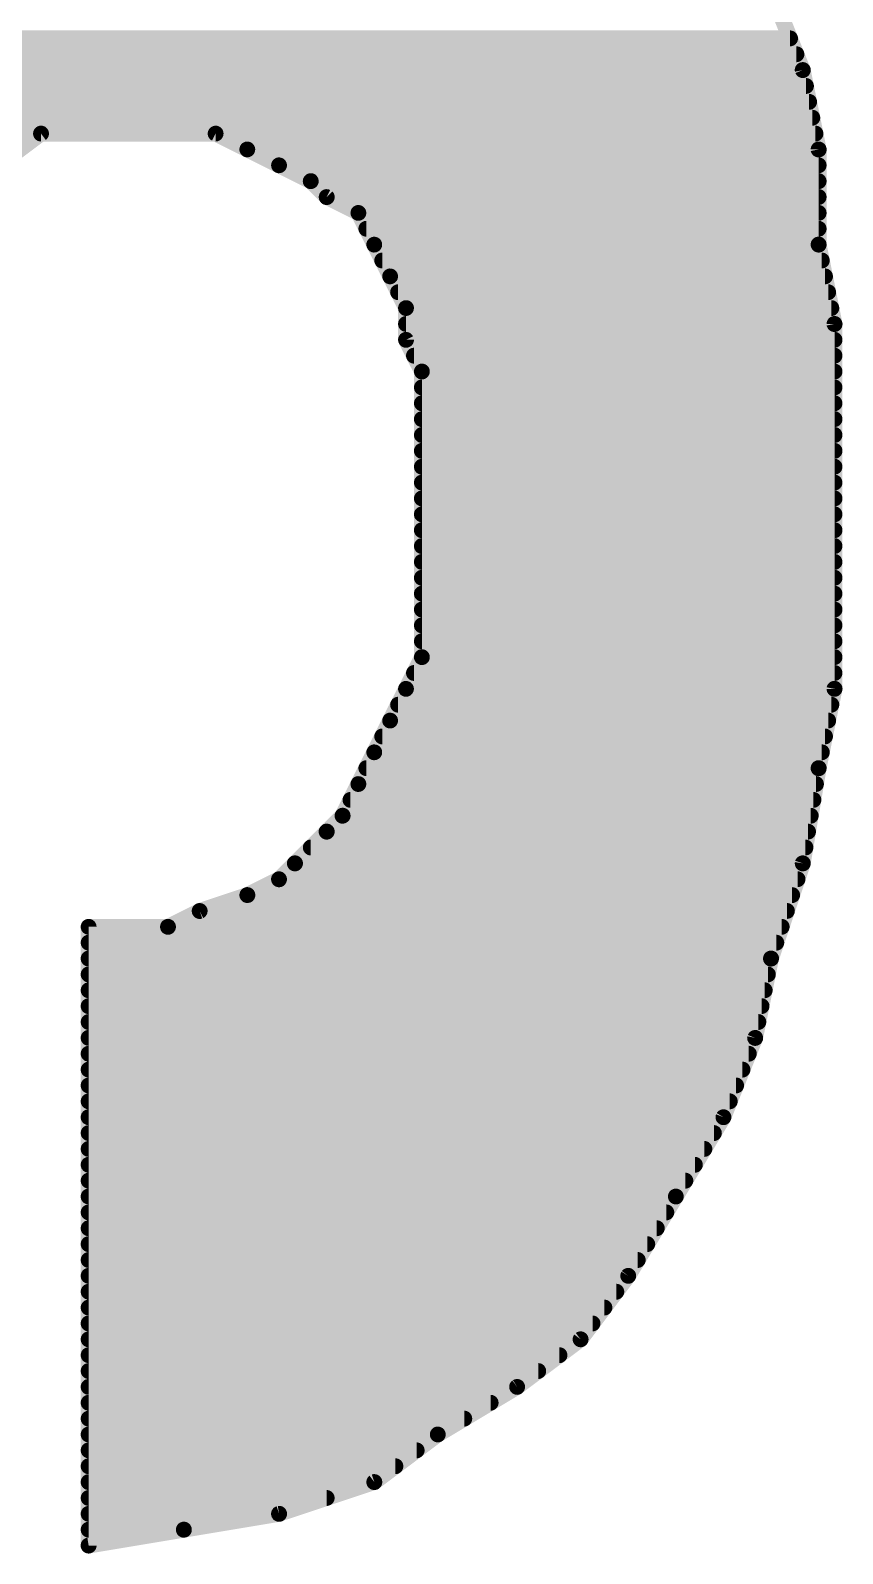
# Model space of a CAD drawing. Extents: x -16 to 96, y -18 to 53.
# Drawn here: x 41.253 to 41.765, y 23.815 to 24.775 of the extents above; entities that cross this region are included whole.
import ezdxf

# ---------------------------------------------------------------- set-up
doc = ezdxf.new("R2010")
doc.units = 0
doc.layers.add('22', color=40, linetype='CONTINUOUS')

msp = doc.modelspace()

# ---------------------------------------------------------------- linework, layer by layer
at = {"layer": '22', "const_width": 0.01}
for points in [[(41.74, 24.75), (41.72, 24.8)], [(40.31, 24.77), (41.732, 24.77)], [(40.31, 24.76), (41.736, 24.76)], [(40.33, 24.75), (41.74, 24.75)], [(41.75, 24.7), (41.74, 24.75)], [(40.35, 24.74), (41.742, 24.74)], [(40.39, 24.73), (41.744, 24.73)], [(40.435, 24.72), (41.746, 24.72)], [(40.42, 24.71), (41.748, 24.71)], [(41.22, 24.68), (41.26, 24.71)], [(41.26, 24.71), (41.37, 24.71)], [(41.37, 24.71), (41.39, 24.7)], [(41.39, 24.7), (41.41, 24.69)], [(41.39, 24.7), (41.75, 24.7)], [(41.75, 24.64), (41.75, 24.7)], [(41.41, 24.69), (41.43, 24.68)], [(41.41, 24.69), (41.75, 24.69)], [(41.43, 24.68), (41.44, 24.67)], [(41.43, 24.68), (41.75, 24.68)], [(41.44, 24.67), (41.46, 24.66)], [(41.44, 24.67), (41.75, 24.67)], [(41.46, 24.66), (41.47, 24.64)], [(41.46, 24.66), (41.75, 24.66)], [(41.465, 24.65), (41.75, 24.65)], [(41.47, 24.64), (41.48, 24.62)], [(41.47, 24.64), (41.75, 24.64)], [(41.76, 24.59), (41.75, 24.64)], [(41.475, 24.63), (41.752, 24.63)], [(41.48, 24.62), (41.49, 24.6)], [(41.48, 24.62), (41.754, 24.62)], [(41.485, 24.61), (41.756, 24.61)], [(41.49, 24.6), (41.49, 24.58)], [(41.49, 24.6), (41.758, 24.6)], [(41.49, 24.59), (41.76, 24.59)], [(41.76, 24.36), (41.76, 24.59)], [(41.49, 24.58), (41.5, 24.56)], [(41.49, 24.58), (41.76, 24.58)], [(41.495, 24.57), (41.76, 24.57)], [(41.5, 24.56), (41.5, 24.38)], [(41.5, 24.56), (41.76, 24.56)], [(41.5, 24.55), (41.76, 24.55)], [(41.5, 24.54), (41.76, 24.54)], [(41.5, 24.53), (41.76, 24.53)], [(41.5, 24.52), (41.76, 24.52)], [(41.5, 24.51), (41.76, 24.51)], [(41.5, 24.5), (41.76, 24.5)], [(41.5, 24.49), (41.76, 24.49)], [(41.5, 24.48), (41.76, 24.48)], [(41.5, 24.47), (41.76, 24.47)], [(41.5, 24.46), (41.76, 24.46)], [(41.5, 24.45), (41.76, 24.45)], [(41.5, 24.44), (41.76, 24.44)], [(41.5, 24.43), (41.76, 24.43)], [(41.5, 24.42), (41.76, 24.42)], [(41.5, 24.41), (41.76, 24.41)], [(41.5, 24.4), (41.76, 24.4)], [(41.5, 24.39), (41.76, 24.39)], [(41.5, 24.38), (41.49, 24.36)], [(41.5, 24.38), (41.76, 24.38)], [(41.495, 24.37), (41.76, 24.37)], [(41.49, 24.36), (41.48, 24.34)], [(41.49, 24.36), (41.76, 24.36)], [(41.75, 24.31), (41.76, 24.36)], [(41.485, 24.35), (41.758, 24.35)], [(41.48, 24.34), (41.47, 24.32)], [(41.48, 24.34), (41.756, 24.34)], [(41.475, 24.33), (41.754, 24.33)], [(41.47, 24.32), (41.46, 24.3)], [(41.47, 24.32), (41.752, 24.32)], [(41.465, 24.31), (41.75, 24.31)], [(41.74, 24.25), (41.75, 24.31)], [(41.46, 24.3), (41.45, 24.28)], [(41.46, 24.3), (41.7483, 24.3)], [(41.455, 24.29), (41.7467, 24.29)], [(41.45, 24.28), (41.44, 24.27)], [(41.45, 24.28), (41.745, 24.28)], [(41.44, 24.27), (41.42, 24.25)], [(41.44, 24.27), (41.7433, 24.27)], [(41.43, 24.26), (41.7417, 24.26)], [(41.42, 24.25), (41.41, 24.24)], [(41.42, 24.25), (41.74, 24.25)], [(41.72, 24.19), (41.74, 24.25)], [(41.41, 24.24), (41.39, 24.23)], [(41.41, 24.24), (41.7367, 24.24)], [(41.39, 24.23), (41.36, 24.22)], [(41.39, 24.23), (41.7333, 24.23)], [(41.36, 24.22), (41.34, 24.21)], [(41.36, 24.22), (41.73, 24.22)], [(41.34, 24.21), (41.29, 24.21)], [(41.29, 24.21), (41.29, 23.82)], [(41.34, 24.21), (41.7267, 24.21)], [(41.29, 24.2), (41.7233, 24.2)], [(41.29, 24.19), (41.72, 24.19)], [(41.71, 24.14), (41.72, 24.19)], [(41.29, 24.18), (41.718, 24.18)], [(41.29, 24.17), (41.716, 24.17)], [(41.29, 24.16), (41.714, 24.16)], [(41.29, 24.15), (41.712, 24.15)], [(41.29, 24.14), (41.71, 24.14)], [(41.69, 24.09), (41.71, 24.14)], [(41.29, 24.13), (41.706, 24.13)], [(41.29, 24.12), (41.702, 24.12)], [(41.29, 24.11), (41.698, 24.11)], [(41.29, 24.1), (41.694, 24.1)], [(41.29, 24.09), (41.69, 24.09)], [(41.66, 24.04), (41.69, 24.09)], [(41.29, 24.08), (41.684, 24.08)], [(41.29, 24.07), (41.678, 24.07)], [(41.29, 24.06), (41.672, 24.06)], [(41.29, 24.05), (41.666, 24.05)], [(41.29, 24.04), (41.66, 24.04)], [(41.63, 23.99), (41.66, 24.04)], [(41.29, 24.03), (41.654, 24.03)], [(41.29, 24.02), (41.648, 24.02)], [(41.29, 24.01), (41.642, 24.01)], [(41.29, 24), (41.636, 24)], [(41.29, 23.99), (41.63, 23.99)], [(41.6, 23.95), (41.63, 23.99)], [(41.29, 23.98), (41.6225, 23.98)], [(41.29, 23.97), (41.615, 23.97)], [(41.29, 23.96), (41.6075, 23.96)], [(41.29, 23.95), (41.6, 23.95)], [(41.56, 23.92), (41.6, 23.95)], [(41.29, 23.94), (41.5867, 23.94)], [(41.29, 23.93), (41.5733, 23.93)], [(41.29, 23.92), (41.56, 23.92)], [(41.51, 23.89), (41.56, 23.92)], [(41.29, 23.91), (41.5433, 23.91)], [(41.29, 23.9), (41.5267, 23.9)], [(41.29, 23.89), (41.51, 23.89)], [(41.47, 23.86), (41.51, 23.89)], [(41.29, 23.88), (41.4967, 23.88)], [(41.29, 23.87), (41.4833, 23.87)], [(41.29, 23.86), (41.47, 23.86)], [(41.41, 23.84), (41.47, 23.86)], [(41.29, 23.85), (41.44, 23.85)], [(41.29, 23.84), (41.41, 23.84)], [(41.35, 23.83), (41.41, 23.84)], [(41.29, 23.82), (41.35, 23.83)], [(41.29, 23.83), (41.35, 23.83)]]:
    msp.add_lwpolyline(points, dxfattribs=at)
at = {"layer": '22', "const_width": 0.005}
for points in [[(41.732, 24.7675, 1), (41.732, 24.7725)], [(41.736, 24.7575, 1), (41.736, 24.7625)], [(41.7425, 24.7505, 1), (41.7375, 24.7495)], [(41.7377, 24.7491, 1), (41.7423, 24.7509)], [(41.74, 24.7475, 1), (41.74, 24.7525)], [(41.742, 24.7375, 1), (41.742, 24.7425)], [(41.744, 24.7275, 1), (41.744, 24.7325)], [(41.746, 24.7175, 1), (41.746, 24.7225)], [(41.26, 24.7125, 1), (41.26, 24.7075)], [(41.2615, 24.708, 1), (41.2585, 24.712)], [(41.3711, 24.7122, 1), (41.3689, 24.7078)], [(41.37, 24.7075, 1), (41.37, 24.7125)], [(41.748, 24.7075, 1), (41.748, 24.7125)], [(41.39, 24.7025, 1), (41.39, 24.6975)], [(41.3911, 24.7022, 1), (41.3889, 24.6978)], [(41.3889, 24.6978, 1), (41.3911, 24.7022)], [(41.7525, 24.7, 1), (41.7475, 24.7)], [(41.7475, 24.6995, 1), (41.7525, 24.7005)], [(41.75, 24.6975, 1), (41.75, 24.7025)], [(41.41, 24.6925, 1), (41.41, 24.6875)], [(41.4111, 24.6922, 1), (41.4089, 24.6878)], [(41.4089, 24.6878, 1), (41.4111, 24.6922)], [(41.75, 24.6875, 1), (41.75, 24.6925)], [(41.4318, 24.6818, 1), (41.4282, 24.6782)], [(41.43, 24.6825, 1), (41.43, 24.6775)], [(41.4289, 24.6778, 1), (41.4311, 24.6822)], [(41.75, 24.6775, 1), (41.75, 24.6825)], [(41.44, 24.6725, 1), (41.44, 24.6675)], [(41.4411, 24.6722, 1), (41.4389, 24.6678)], [(41.4382, 24.6682, 1), (41.4418, 24.6718)], [(41.75, 24.6675, 1), (41.75, 24.6725)], [(41.46, 24.6625, 1), (41.46, 24.6575)], [(41.4622, 24.6611, 1), (41.4578, 24.6589)], [(41.4589, 24.6578, 1), (41.4611, 24.6622)], [(41.75, 24.6575, 1), (41.75, 24.6625)], [(41.465, 24.6525, 1), (41.465, 24.6475)], [(41.75, 24.6475, 1), (41.75, 24.6525)], [(41.47, 24.6425, 1), (41.47, 24.6375)], [(41.4722, 24.6411, 1), (41.4678, 24.6389)], [(41.7525, 24.6405, 1), (41.7475, 24.6395)], [(41.75, 24.6375, 1), (41.75, 24.6425)], [(41.4678, 24.6389, 1), (41.4722, 24.6411)], [(41.475, 24.6325, 1), (41.475, 24.6275)], [(41.7475, 24.64, 1), (41.7525, 24.64)], [(41.752, 24.6275, 1), (41.752, 24.6325)], [(41.48, 24.6225, 1), (41.48, 24.6175)], [(41.4822, 24.6211, 1), (41.4778, 24.6189)], [(41.754, 24.6175, 1), (41.754, 24.6225)], [(41.4778, 24.6189, 1), (41.4822, 24.6211)], [(41.485, 24.6125, 1), (41.485, 24.6075)], [(41.756, 24.6075, 1), (41.756, 24.6125)], [(41.4925, 24.6, 1), (41.4875, 24.6)], [(41.49, 24.6025, 1), (41.49, 24.5975)], [(41.4878, 24.5989, 1), (41.4922, 24.6011)], [(41.758, 24.5975, 1), (41.758, 24.6025)], [(41.49, 24.5925, 1), (41.49, 24.5875)], [(41.7625, 24.59, 1), (41.7575, 24.59)], [(41.7575, 24.5895, 1), (41.7625, 24.5905)], [(41.76, 24.5875, 1), (41.76, 24.5925)], [(41.49, 24.5825, 1), (41.49, 24.5775)], [(41.4875, 24.58, 1), (41.4925, 24.58)], [(41.4922, 24.5811, 1), (41.4878, 24.5789)], [(41.76, 24.5775, 1), (41.76, 24.5825)], [(41.495, 24.5725, 1), (41.495, 24.5675)], [(41.76, 24.5675, 1), (41.76, 24.5725)], [(41.5025, 24.56, 1), (41.4975, 24.56)], [(41.5, 24.5625, 1), (41.5, 24.5575)], [(41.4978, 24.5589, 1), (41.5022, 24.5611)], [(41.76, 24.5575, 1), (41.76, 24.5625)], [(41.5, 24.5525, 1), (41.5, 24.5475)], [(41.76, 24.5475, 1), (41.76, 24.5525)], [(41.5, 24.5425, 1), (41.5, 24.5375)], [(41.76, 24.5375, 1), (41.76, 24.5425)], [(41.5, 24.5325, 1), (41.5, 24.5275)], [(41.76, 24.5275, 1), (41.76, 24.5325)], [(41.5, 24.5225, 1), (41.5, 24.5175)], [(41.76, 24.5175, 1), (41.76, 24.5225)], [(41.5, 24.5125, 1), (41.5, 24.5075)], [(41.76, 24.5075, 1), (41.76, 24.5125)], [(41.5, 24.5025, 1), (41.5, 24.4975)], [(41.76, 24.4975, 1), (41.76, 24.5025)], [(41.5, 24.4925, 1), (41.5, 24.4875)], [(41.76, 24.4875, 1), (41.76, 24.4925)], [(41.5, 24.4825, 1), (41.5, 24.4775)], [(41.76, 24.4775, 1), (41.76, 24.4825)], [(41.5, 24.4725, 1), (41.5, 24.4675)], [(41.76, 24.4675, 1), (41.76, 24.4725)], [(41.5, 24.4625, 1), (41.5, 24.4575)], [(41.76, 24.4575, 1), (41.76, 24.4625)], [(41.5, 24.4525, 1), (41.5, 24.4475)], [(41.76, 24.4475, 1), (41.76, 24.4525)], [(41.5, 24.4425, 1), (41.5, 24.4375)], [(41.76, 24.4375, 1), (41.76, 24.4425)], [(41.5, 24.4325, 1), (41.5, 24.4275)], [(41.76, 24.4275, 1), (41.76, 24.4325)], [(41.5, 24.4225, 1), (41.5, 24.4175)], [(41.76, 24.4175, 1), (41.76, 24.4225)], [(41.5, 24.4125, 1), (41.5, 24.4075)], [(41.76, 24.4075, 1), (41.76, 24.4125)], [(41.5, 24.4025, 1), (41.5, 24.3975)], [(41.76, 24.3975, 1), (41.76, 24.4025)], [(41.5, 24.3925, 1), (41.5, 24.3875)], [(41.76, 24.3875, 1), (41.76, 24.3925)], [(41.5, 24.3825, 1), (41.5, 24.3775)], [(41.5022, 24.3789, 1), (41.4978, 24.3811)], [(41.76, 24.3775, 1), (41.76, 24.3825)], [(41.4975, 24.38, 1), (41.5025, 24.38)], [(41.495, 24.3725, 1), (41.495, 24.3675)], [(41.76, 24.3675, 1), (41.76, 24.3725)], [(41.49, 24.3625, 1), (41.49, 24.3575)], [(41.4878, 24.3611, 1), (41.4922, 24.3589)], [(41.4922, 24.3589, 1), (41.4878, 24.3611)], [(41.7625, 24.3595, 1), (41.7575, 24.3605)], [(41.7575, 24.36, 1), (41.7625, 24.36)], [(41.76, 24.3575, 1), (41.76, 24.3625)], [(41.485, 24.3525, 1), (41.485, 24.3475)], [(41.758, 24.3475, 1), (41.758, 24.3525)], [(41.48, 24.3425, 1), (41.48, 24.3375)], [(41.4778, 24.3411, 1), (41.4822, 24.3389)], [(41.4822, 24.3389, 1), (41.4778, 24.3411)], [(41.756, 24.3375, 1), (41.756, 24.3425)], [(41.475, 24.3325, 1), (41.475, 24.3275)], [(41.754, 24.3275, 1), (41.754, 24.3325)], [(41.47, 24.3225, 1), (41.47, 24.3175)], [(41.4678, 24.3211, 1), (41.4722, 24.3189)], [(41.4722, 24.3189, 1), (41.4678, 24.3211)], [(41.752, 24.3175, 1), (41.752, 24.3225)], [(41.465, 24.3125, 1), (41.465, 24.3075)], [(41.7475, 24.3105, 1), (41.7525, 24.3095)], [(41.7525, 24.3096, 1), (41.7475, 24.3104)], [(41.75, 24.3075, 1), (41.75, 24.3125)], [(41.46, 24.3025, 1), (41.46, 24.2975)], [(41.4578, 24.3011, 1), (41.4622, 24.2989)], [(41.4622, 24.2989, 1), (41.4578, 24.3011)], [(41.7483, 24.2975, 1), (41.7483, 24.3025)], [(41.455, 24.2925, 1), (41.455, 24.2875)], [(41.7467, 24.2875, 1), (41.7467, 24.2925)], [(41.45, 24.2825, 1), (41.45, 24.2775)], [(41.4478, 24.2811, 1), (41.4522, 24.2789)], [(41.4518, 24.2782, 1), (41.4482, 24.2818)], [(41.745, 24.2775, 1), (41.745, 24.2825)], [(41.4382, 24.2718, 1), (41.4418, 24.2682)], [(41.44, 24.2725, 1), (41.44, 24.2675)], [(41.4418, 24.2682, 1), (41.4382, 24.2718)], [(41.7433, 24.2675, 1), (41.7433, 24.2725)], [(41.43, 24.2625, 1), (41.43, 24.2575)], [(41.7417, 24.2575, 1), (41.7417, 24.2625)], [(41.4182, 24.2518, 1), (41.4218, 24.2482)], [(41.42, 24.2525, 1), (41.42, 24.2475)], [(41.4218, 24.2482, 1), (41.4182, 24.2518)], [(41.7375, 24.2504, 1), (41.7425, 24.2496)], [(41.7424, 24.2492, 1), (41.7376, 24.2508)], [(41.74, 24.2475, 1), (41.74, 24.2525)], [(41.4082, 24.2418, 1), (41.4118, 24.2382)], [(41.41, 24.2425, 1), (41.41, 24.2375)], [(41.4111, 24.2378, 1), (41.4089, 24.2422)], [(41.7367, 24.2375, 1), (41.7367, 24.2425)], [(41.39, 24.2325, 1), (41.39, 24.2275)], [(41.3889, 24.2322, 1), (41.3911, 24.2278)], [(41.3908, 24.2276, 1), (41.3892, 24.2324)], [(41.7333, 24.2275, 1), (41.7333, 24.2325)], [(41.3592, 24.2224, 1), (41.3608, 24.2176)], [(41.36, 24.2225, 1), (41.36, 24.2175)], [(41.3611, 24.2178, 1), (41.3589, 24.2222)], [(41.73, 24.2175, 1), (41.73, 24.2225)], [(41.29, 24.2125, 1), (41.29, 24.2075)], [(41.2925, 24.21, 1), (41.2875, 24.21)], [(41.34, 24.2125, 1), (41.34, 24.2075)], [(41.3389, 24.2122, 1), (41.3411, 24.2078)], [(41.34, 24.2075, 1), (41.34, 24.2125)], [(41.7267, 24.2075, 1), (41.7267, 24.2125)], [(41.29, 24.2025, 1), (41.29, 24.1975)], [(41.7233, 24.1975, 1), (41.7233, 24.2025)], [(41.29, 24.1925, 1), (41.29, 24.1875)], [(41.7176, 24.1908, 1), (41.7224, 24.1892)], [(41.7225, 24.1895, 1), (41.7175, 24.1905)], [(41.72, 24.1875, 1), (41.72, 24.1925)], [(41.29, 24.1825, 1), (41.29, 24.1775)], [(41.718, 24.1775, 1), (41.718, 24.1825)], [(41.29, 24.1725, 1), (41.29, 24.1675)], [(41.716, 24.1675, 1), (41.716, 24.1725)], [(41.29, 24.1625, 1), (41.29, 24.1575)], [(41.714, 24.1575, 1), (41.714, 24.1625)], [(41.29, 24.1525, 1), (41.29, 24.1475)], [(41.712, 24.1475, 1), (41.712, 24.1525)], [(41.29, 24.1425, 1), (41.29, 24.1375)], [(41.7123, 24.1391, 1), (41.7077, 24.1409)], [(41.71, 24.1375, 1), (41.71, 24.1425)], [(41.7075, 24.1405, 1), (41.7125, 24.1395)], [(41.29, 24.1325, 1), (41.29, 24.1275)], [(41.706, 24.1275, 1), (41.706, 24.1325)], [(41.29, 24.1225, 1), (41.29, 24.1175)], [(41.702, 24.1175, 1), (41.702, 24.1225)], [(41.29, 24.1125, 1), (41.29, 24.1075)], [(41.698, 24.1075, 1), (41.698, 24.1125)], [(41.29, 24.1025, 1), (41.29, 24.0975)], [(41.694, 24.0975, 1), (41.694, 24.1025)], [(41.29, 24.0925, 1), (41.29, 24.0875)], [(41.6877, 24.0909, 1), (41.6923, 24.0891)], [(41.6921, 24.0887, 1), (41.6879, 24.0913)], [(41.69, 24.0875, 1), (41.69, 24.0925)], [(41.29, 24.0825, 1), (41.29, 24.0775)], [(41.684, 24.0775, 1), (41.684, 24.0825)], [(41.29, 24.0725, 1), (41.29, 24.0675)], [(41.678, 24.0675, 1), (41.678, 24.0725)], [(41.29, 24.0625, 1), (41.29, 24.0575)], [(41.672, 24.0575, 1), (41.672, 24.0625)], [(41.29, 24.0525, 1), (41.29, 24.0475)], [(41.666, 24.0475, 1), (41.666, 24.0525)], [(41.29, 24.0425, 1), (41.29, 24.0375)], [(41.6579, 24.0413, 1), (41.6621, 24.0387)], [(41.6621, 24.0387, 1), (41.6579, 24.0413)], [(41.66, 24.0375, 1), (41.66, 24.0425)], [(41.29, 24.0325, 1), (41.29, 24.0275)], [(41.654, 24.0275, 1), (41.654, 24.0325)], [(41.29, 24.0225, 1), (41.29, 24.0175)], [(41.648, 24.0175, 1), (41.648, 24.0225)], [(41.29, 24.0125, 1), (41.29, 24.0075)], [(41.642, 24.0075, 1), (41.642, 24.0125)], [(41.29, 24.0025, 1), (41.29, 23.9975)], [(41.636, 23.9975, 1), (41.636, 24.0025)], [(41.29, 23.9925, 1), (41.29, 23.9875)], [(41.6279, 23.9913, 1), (41.6321, 23.9887)], [(41.632, 23.9885, 1), (41.628, 23.9915)], [(41.63, 23.9875, 1), (41.63, 23.9925)], [(41.29, 23.9825, 1), (41.29, 23.9775)], [(41.6225, 23.9775, 1), (41.6225, 23.9825)], [(41.29, 23.9725, 1), (41.29, 23.9675)], [(41.615, 23.9675, 1), (41.615, 23.9725)], [(41.29, 23.9625, 1), (41.29, 23.9575)], [(41.6075, 23.9575, 1), (41.6075, 23.9625)], [(41.29, 23.9525, 1), (41.29, 23.9475)], [(41.598, 23.9515, 1), (41.602, 23.9485)], [(41.6015, 23.948, 1), (41.5985, 23.952)], [(41.6, 23.9475, 1), (41.6, 23.9525)], [(41.29, 23.9425, 1), (41.29, 23.9375)], [(41.5867, 23.9375, 1), (41.5867, 23.9425)], [(41.29, 23.9325, 1), (41.29, 23.9275)], [(41.5733, 23.9275, 1), (41.5733, 23.9325)], [(41.29, 23.9225, 1), (41.29, 23.9175)], [(41.5585, 23.922, 1), (41.5615, 23.918)], [(41.5613, 23.9179, 1), (41.5587, 23.9221)], [(41.56, 23.9175, 1), (41.56, 23.9225)], [(41.29, 23.9125, 1), (41.29, 23.9075)], [(41.5433, 23.9075, 1), (41.5433, 23.9125)], [(41.29, 23.9025, 1), (41.29, 23.8975)], [(41.5267, 23.8975, 1), (41.5267, 23.9025)], [(41.29, 23.8925, 1), (41.29, 23.8875)], [(41.5087, 23.8921, 1), (41.5113, 23.8879)], [(41.5115, 23.888, 1), (41.5085, 23.892)], [(41.51, 23.8875, 1), (41.51, 23.8925)], [(41.29, 23.8825, 1), (41.29, 23.8775)], [(41.4967, 23.8775, 1), (41.4967, 23.8825)], [(41.29, 23.8725, 1), (41.29, 23.8675)], [(41.4833, 23.8675, 1), (41.4833, 23.8725)], [(41.29, 23.8625, 1), (41.29, 23.8575)], [(41.4685, 23.862, 1), (41.4715, 23.858)], [(41.4708, 23.8576, 1), (41.4692, 23.8624)], [(41.47, 23.8575, 1), (41.47, 23.8625)], [(41.29, 23.8525, 1), (41.29, 23.8475)], [(41.44, 23.8475, 1), (41.44, 23.8525)], [(41.29, 23.8425, 1), (41.29, 23.8375)], [(41.4092, 23.8424, 1), (41.4108, 23.8376)], [(41.4104, 23.8375, 1), (41.4096, 23.8425)], [(41.41, 23.8375, 1), (41.41, 23.8425)], [(41.29, 23.8325, 1), (41.29, 23.8275)], [(41.3496, 23.8325, 1), (41.3504, 23.8275)], [(41.3504, 23.8275, 1), (41.3496, 23.8325)], [(41.35, 23.8275, 1), (41.35, 23.8325)], [(41.2896, 23.8225, 1), (41.2904, 23.8175)], [(41.2875, 23.82, 1), (41.2925, 23.82)]]:
    msp.add_lwpolyline(points, format="xyb", dxfattribs=at)

doc.saveas('drawing.dxf')
